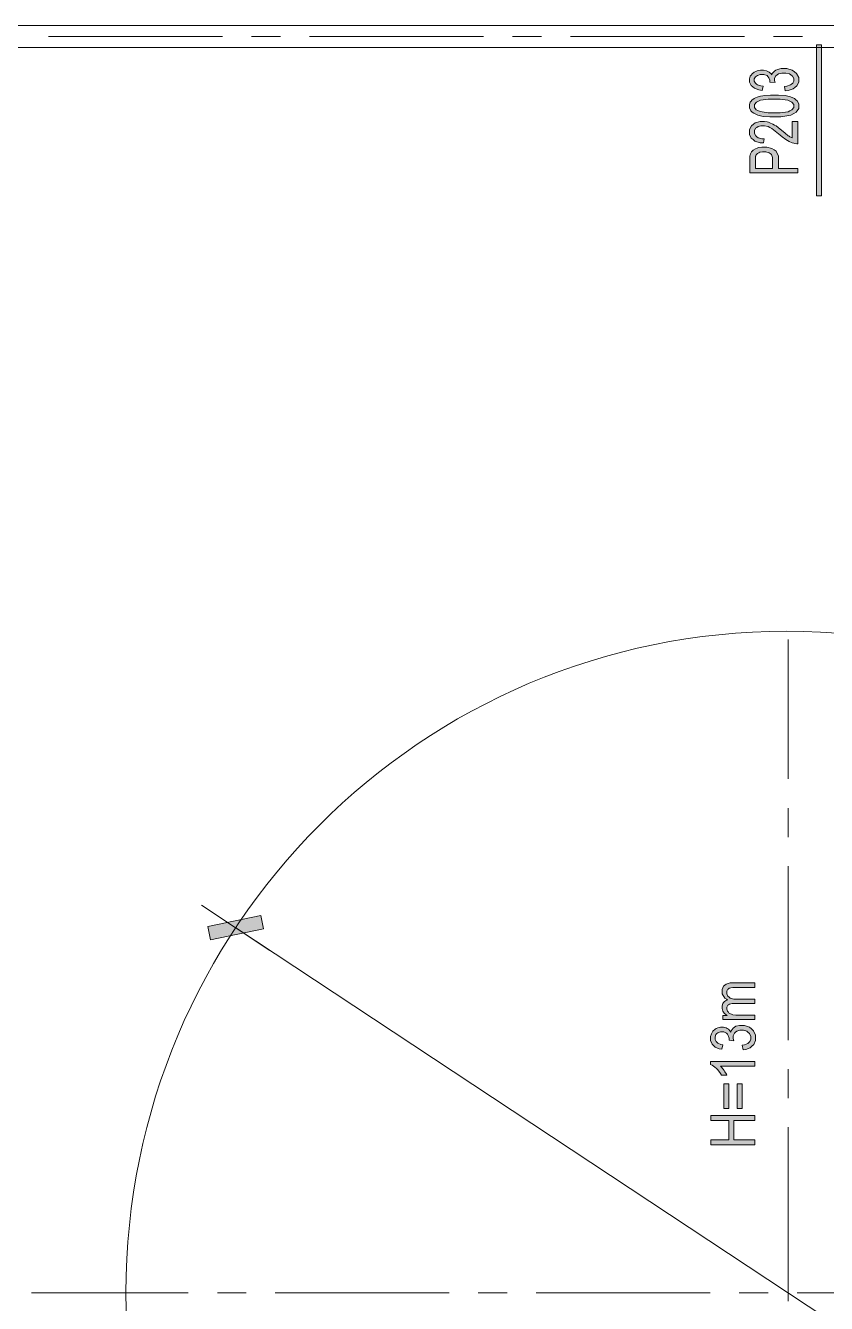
# Model space of a CAD drawing. Header units: millimetres. Extents: x 568 to 57335, y 85 to 28579.
# Drawn here: x 56451.5 to 56539.2, y 28103.6 to 28243.4 of the extents above; entities that cross this region are included whole.
import ezdxf

# ---------------------------------------------------------------- set-up
doc = ezdxf.new("R2010")
doc.units = ezdxf.units.MM

msp = doc.modelspace()

# ---------------------------------------------------------------- hatches: boundary and pattern name
h = msp.add_hatch(color=0)
h.dxf.hatch_style = 2
h.paths.add_polyline_path([(56538.64, 28224.74), (56538.11, 28224.74), (56538.11, 28241.28), (56538.64, 28241.28)])
h = msp.add_hatch(color=0)
h.dxf.hatch_style = 2
h.paths.add_polyline_path([(56534.68, 28236.25), (56534.59, 28236.7), (56534.87, 28236.74), (56535.26, 28236.88), (56535.38, 28236.97), (56535.51, 28237.06), (56535.63, 28237.29), (56535.63, 28237.42), (56535.63, 28237.59), (56535.47, 28237.86), (56535.31, 28237.97), (56535.15, 28238.08), (56534.76, 28238.18), (56534.53, 28238.18), (56534.3, 28238.18), (56533.93, 28238.08), (56533.79, 28237.99), (56533.64, 28237.88), (56533.5, 28237.62), (56533.5, 28237.46), (56533.5, 28237.4), (56533.54, 28237.24), (56533.57, 28237.14), (56533, 28237.2), (56533.01, 28237.22), (56533.01, 28237.26), (56533.01, 28237.42), (56532.9, 28237.67), (56532.79, 28237.79), (56532.69, 28237.9), (56532.35, 28238.02), (56532.13, 28238.02), (56531.95, 28238.02), (56531.65, 28237.93), (56531.54, 28237.85), (56531.43, 28237.76), (56531.3, 28237.55), (56531.3, 28237.42), (56531.3, 28237.29), (56531.43, 28237.07), (56531.55, 28236.97), (56531.66, 28236.88), (56532.02, 28236.78), (56532.25, 28236.75), (56532.14, 28236.29), (56531.81, 28236.34), (56531.31, 28236.53), (56531.13, 28236.67), (56530.96, 28236.82), (56530.77, 28237.19), (56530.77, 28237.41), (56530.77, 28237.55), (56530.86, 28237.83), (56530.96, 28237.96), (56531.05, 28238.09), (56531.3, 28238.28), (56531.46, 28238.35), (56531.62, 28238.42), (56531.97, 28238.49), (56532.14, 28238.49), (56532.32, 28238.49), (56532.63, 28238.42), (56532.76, 28238.36), (56532.91, 28238.29), (56533.13, 28238.1), (56533.21, 28237.98), (56533.27, 28238.14), (56533.49, 28238.4), (56533.66, 28238.49), (56533.83, 28238.58), (56534.25, 28238.67), (56534.51, 28238.67), (56534.85, 28238.67), (56535.45, 28238.49), (56535.68, 28238.31), (56535.92, 28238.14), (56536.17, 28237.69), (56536.17, 28237.42), (56536.17, 28237.18), (56535.95, 28236.78), (56535.75, 28236.62), (56535.54, 28236.46), (56535, 28236.28)])
h = msp.add_hatch(color=0)
h.paths.add_polyline_path([(56533.47, 28233.38), (56533, 28233.38), (56532.25, 28233.44), (56531.97, 28233.51), (56531.68, 28233.58), (56531.24, 28233.78), (56531.08, 28233.91), (56530.93, 28234.04), (56530.77, 28234.38), (56530.77, 28234.58), (56530.77, 28234.73), (56530.86, 28234.99), (56530.95, 28235.11), (56531.03, 28235.21), (56531.27, 28235.4), (56531.44, 28235.47), (56531.6, 28235.55), (56531.99, 28235.66), (56532.22, 28235.7), (56532.45, 28235.74), (56533.08, 28235.78), (56533.47, 28235.78), (56533.93, 28235.78), (56534.69, 28235.71), (56534.97, 28235.65), (56535.26, 28235.58), (56535.7, 28235.39), (56535.86, 28235.25), (56536.01, 28235.12), (56536.17, 28234.79), (56536.17, 28234.58), (56536.17, 28234.32), (56535.89, 28233.9), (56535.62, 28233.75), (56535.29, 28233.56), (56534.21, 28233.38)])
h.paths.add_polyline_path([(56533.47, 28233.84), (56534.12, 28233.84), (56534.99, 28233.95), (56535.2, 28234.06), (56535.42, 28234.16), (56535.63, 28234.42), (56535.63, 28234.58), (56535.63, 28234.73), (56535.42, 28235), (56535.2, 28235.11), (56534.98, 28235.21), (56534.12, 28235.32), (56533.47, 28235.32), (56532.82, 28235.32), (56531.96, 28235.21), (56531.74, 28235.11), (56531.53, 28235), (56531.31, 28234.73), (56531.31, 28234.57), (56531.31, 28234.42), (56531.5, 28234.17), (56531.69, 28234.08), (56531.93, 28233.96), (56532.82, 28233.84)])
h = msp.add_hatch(color=0)
h.dxf.hatch_style = 2
h.paths.add_polyline_path([(56535.45, 28232.89), (56536.08, 28232.89), (56536.08, 28230.45), (56535.95, 28230.45), (56535.73, 28230.48), (56535.62, 28230.5), (56535.45, 28230.55), (56535.1, 28230.7), (56534.92, 28230.81), (56534.75, 28230.9), (56534.35, 28231.2), (56534.12, 28231.4), (56533.77, 28231.69), (56533.21, 28232.1), (56533.01, 28232.21), (56532.8, 28232.32), (56532.41, 28232.42), (56532.22, 28232.42), (56532.03, 28232.42), (56531.71, 28232.33), (56531.58, 28232.23), (56531.44, 28232.14), (56531.31, 28231.88), (56531.31, 28231.72), (56531.31, 28231.57), (56531.45, 28231.3), (56531.59, 28231.2), (56531.73, 28231.1), (56532.12, 28231), (56532.37, 28231), (56532.3, 28230.54), (56531.93, 28230.56), (56531.36, 28230.74), (56531.17, 28230.9), (56530.97, 28231.06), (56530.77, 28231.47), (56530.77, 28231.73), (56530.77, 28232), (56530.99, 28232.42), (56531.2, 28232.58), (56531.4, 28232.74), (56531.93, 28232.89), (56532.24, 28232.89), (56532.4, 28232.89), (56532.71, 28232.84), (56532.86, 28232.8), (56533.01, 28232.75), (56533.34, 28232.6), (56533.51, 28232.49), (56533.68, 28232.39), (56534.14, 28232.04), (56534.44, 28231.79), (56534.68, 28231.6), (56535.01, 28231.33), (56535.1, 28231.28), (56535.19, 28231.22), (56535.36, 28231.12), (56535.45, 28231.08)])
h = msp.add_hatch(color=0)
h.paths.add_polyline_path([(56536.08, 28227.26), (56530.8, 28227.26), (56530.8, 28228.65), (56530.8, 28228.83), (56530.82, 28229.11), (56530.85, 28229.21), (56530.88, 28229.35), (56531, 28229.57), (56531.09, 28229.67), (56531.18, 28229.76), (56531.43, 28229.9), (56531.6, 28229.96), (56531.77, 28230.02), (56532.13, 28230.07), (56532.32, 28230.07), (56532.66, 28230.07), (56533.23, 28229.92), (56533.46, 28229.77), (56533.69, 28229.62), (56533.93, 28229.08), (56533.93, 28228.69), (56533.93, 28227.74), (56536.08, 28227.74)])
h.paths.add_polyline_path([(56533.3, 28227.74), (56533.3, 28228.7), (56533.3, 28228.94), (56533.17, 28229.27), (56533.05, 28229.37), (56532.92, 28229.47), (56532.57, 28229.57), (56532.35, 28229.57), (56532.18, 28229.57), (56531.89, 28229.51), (56531.78, 28229.45), (56531.65, 28229.39), (56531.5, 28229.24), (56531.46, 28229.14), (56531.44, 28229.08), (56531.42, 28228.85), (56531.42, 28228.69), (56531.42, 28227.74)])
h = msp.add_hatch(color=0)
h.dxf.hatch_style = 2
h.paths.add_polyline_path([(56477.28, 28145.99), (56477.58, 28144.53), (56471.76, 28143.34), (56471.46, 28144.81)])
h = msp.add_hatch(color=0)
h.dxf.hatch_style = 2
h.paths.add_polyline_path([(56531.34, 28134.61), (56527.86, 28134.61), (56527.86, 28135.06), (56528.34, 28135.06), (56528.21, 28135.13), (56528.01, 28135.31), (56527.93, 28135.43), (56527.86, 28135.54), (56527.78, 28135.81), (56527.78, 28135.95), (56527.78, 28136.12), (56527.86, 28136.38), (56527.94, 28136.49), (56528.02, 28136.6), (56528.24, 28136.74), (56528.39, 28136.79), (56528.08, 28136.96), (56527.78, 28137.42), (56527.78, 28137.7), (56527.78, 28137.92), (56527.92, 28138.26), (56528.06, 28138.38), (56528.21, 28138.5), (56528.65, 28138.62), (56528.95, 28138.62), (56531.34, 28138.62), (56531.34, 28138.12), (56529.14, 28138.12), (56528.96, 28138.12), (56528.71, 28138.09), (56528.63, 28138.06), (56528.55, 28138.04), (56528.43, 28137.95), (56528.38, 28137.89), (56528.33, 28137.83), (56528.29, 28137.68), (56528.29, 28137.58), (56528.29, 28137.43), (56528.41, 28137.17), (56528.53, 28137.07), (56528.65, 28136.97), (56529.04, 28136.86), (56529.31, 28136.86), (56531.34, 28136.86), (56531.34, 28136.36), (56529.07, 28136.36), (56528.87, 28136.36), (56528.58, 28136.3), (56528.48, 28136.24), (56528.39, 28136.18), (56528.29, 28135.98), (56528.29, 28135.84), (56528.29, 28135.74), (56528.35, 28135.54), (56528.42, 28135.45), (56528.48, 28135.36), (56528.68, 28135.23), (56528.8, 28135.19), (56528.93, 28135.15), (56529.29, 28135.11), (56529.53, 28135.11), (56531.34, 28135.11)])
h = msp.add_hatch(color=0)
h.dxf.hatch_style = 2
h.paths.add_polyline_path([(56530.06, 28131.31), (56529.98, 28131.81), (56530.23, 28131.86), (56530.59, 28132), (56530.7, 28132.11), (56530.82, 28132.21), (56530.93, 28132.46), (56530.93, 28132.61), (56530.93, 28132.78), (56530.78, 28133.09), (56530.64, 28133.21), (56530.49, 28133.33), (56530.13, 28133.44), (56529.92, 28133.44), (56529.72, 28133.44), (56529.39, 28133.34), (56529.25, 28133.22), (56529.12, 28133.11), (56529, 28132.82), (56529, 28132.65), (56529, 28132.58), (56529.03, 28132.4), (56529.06, 28132.3), (56528.54, 28132.35), (56528.55, 28132.38), (56528.55, 28132.42), (56528.55, 28132.59), (56528.45, 28132.88), (56528.35, 28133.01), (56528.25, 28133.13), (56527.95, 28133.26), (56527.75, 28133.26), (56527.58, 28133.26), (56527.32, 28133.17), (56527.21, 28133.08), (56527.1, 28132.99), (56527, 28132.74), (56527, 28132.59), (56527, 28132.45), (56527.11, 28132.21), (56527.22, 28132.11), (56527.32, 28132.02), (56527.65, 28131.89), (56527.86, 28131.86), (56527.76, 28131.36), (56527.46, 28131.41), (56527, 28131.61), (56526.84, 28131.77), (56526.68, 28131.94), (56526.52, 28132.34), (56526.52, 28132.59), (56526.52, 28132.75), (56526.6, 28133.06), (56526.69, 28133.2), (56526.77, 28133.34), (56527, 28133.56), (56527.14, 28133.63), (56527.29, 28133.7), (56527.6, 28133.78), (56527.76, 28133.78), (56527.92, 28133.78), (56528.2, 28133.71), (56528.33, 28133.63), (56528.46, 28133.57), (56528.65, 28133.35), (56528.73, 28133.22), (56528.78, 28133.4), (56528.98, 28133.68), (56529.14, 28133.78), (56529.29, 28133.88), (56529.68, 28133.98), (56529.91, 28133.98), (56530.23, 28133.98), (56530.76, 28133.79), (56530.98, 28133.59), (56531.2, 28133.39), (56531.41, 28132.9), (56531.41, 28132.61), (56531.41, 28132.33), (56531.23, 28131.89), (56531.04, 28131.71), (56530.85, 28131.54), (56530.36, 28131.33)])
h = msp.add_hatch(color=0)
h.dxf.hatch_style = 2
h.paths.add_polyline_path([(56531.34, 28130.02), (56531.34, 28129.52), (56527.58, 28129.52), (56527.68, 28129.43), (56527.89, 28129.2), (56527.98, 28129.05), (56528.08, 28128.9), (56528.24, 28128.64), (56528.29, 28128.52), (56527.72, 28128.52), (56527.6, 28128.73), (56527.32, 28129.1), (56527.16, 28129.26), (56526.99, 28129.42), (56526.67, 28129.64), (56526.52, 28129.7), (56526.52, 28130.02)])
h = msp.add_hatch(color=0)
h.dxf.hatch_style = 2
h.paths.add_polyline_path([(56528.52, 28127.59), (56528.52, 28124.9), (56527.96, 28124.9), (56527.96, 28127.59)])
h = msp.add_hatch(color=0)
h.dxf.hatch_style = 2
h.paths.add_polyline_path([(56529.97, 28127.59), (56529.97, 28124.9), (56529.42, 28124.9), (56529.42, 28127.59)])
h = msp.add_hatch(color=0)
h.dxf.hatch_style = 2
h.paths.add_polyline_path([(56531.34, 28120.92), (56526.53, 28120.92), (56526.53, 28121.46), (56528.51, 28121.46), (56528.51, 28123.58), (56526.53, 28123.58), (56526.53, 28124.12), (56531.34, 28124.12), (56531.34, 28123.58), (56529.07, 28123.58), (56529.07, 28121.46), (56531.34, 28121.46)])

# ---------------------------------------------------------------- linework, layer by layer
at = {"color": 0, "lineweight": 0}
for points in [[(56807.44, 28243.38), (56262.55, 28243.38)], [(56473.09, 28242.18), (56454.05, 28242.18)], [(56479.44, 28242.18), (56476.27, 28242.18)], [(56501.67, 28242.18), (56482.62, 28242.18)], [(56508.01, 28242.18), (56504.84, 28242.18)], [(56530.23, 28242.18), (56511.19, 28242.18)], [(56536.58, 28242.18), (56533.41, 28242.18)], [(56807.44, 28240.98), (56262.55, 28240.98)], [(56535, 28160.94), (56535, 28176.19)], [(56535, 28154.59), (56535, 28157.76)], [(56535, 28132.36), (56535, 28151.41)], [(56478.27, 28142.19), (56470.77, 28147.15)], [(56595.44, 28064.76), (56474.54, 28144.65)], [(56535, 28126.02), (56535, 28129.19)], [(56535, 28103.8), (56535, 28122.85)], [(56452.17, 28104.71), (56469.34, 28104.71)], [(56472.52, 28104.71), (56475.68, 28104.71)], [(56478.86, 28104.71), (56497.91, 28104.71)], [(56501.08, 28104.71), (56504.26, 28104.71)], [(56507.43, 28104.71), (56526.47, 28104.71)], [(56529.65, 28104.71), (56532.82, 28104.71)], [(56536, 28104.71), (56555.05, 28104.71)]]:
    msp.add_lwpolyline(points, dxfattribs=at)
for points in [[(56538.64, 28224.74), (56538.11, 28224.74), (56538.11, 28241.28), (56538.64, 28241.28)], [(56534.68, 28236.25), (56534.59, 28236.7), (56534.87, 28236.74), (56535.26, 28236.88), (56535.38, 28236.97), (56535.51, 28237.06), (56535.63, 28237.29), (56535.63, 28237.42), (56535.63, 28237.59), (56535.47, 28237.86), (56535.31, 28237.97), (56535.15, 28238.08), (56534.76, 28238.18), (56534.53, 28238.18), (56534.3, 28238.18), (56533.93, 28238.08), (56533.79, 28237.99), (56533.64, 28237.88), (56533.5, 28237.62), (56533.5, 28237.46), (56533.5, 28237.4), (56533.54, 28237.24), (56533.57, 28237.14), (56533, 28237.2), (56533.01, 28237.22), (56533.01, 28237.26), (56533.01, 28237.42), (56532.9, 28237.67), (56532.79, 28237.79), (56532.69, 28237.9), (56532.35, 28238.02), (56532.13, 28238.02), (56531.95, 28238.02), (56531.65, 28237.93), (56531.54, 28237.85), (56531.43, 28237.76), (56531.3, 28237.55), (56531.3, 28237.42), (56531.3, 28237.29), (56531.43, 28237.07), (56531.55, 28236.97), (56531.66, 28236.88), (56532.02, 28236.78), (56532.25, 28236.75), (56532.14, 28236.29), (56531.81, 28236.34), (56531.31, 28236.53), (56531.13, 28236.67), (56530.96, 28236.82), (56530.77, 28237.19), (56530.77, 28237.41), (56530.77, 28237.55), (56530.86, 28237.83), (56530.96, 28237.96), (56531.05, 28238.09), (56531.3, 28238.28), (56531.46, 28238.35), (56531.62, 28238.42), (56531.97, 28238.49), (56532.14, 28238.49), (56532.32, 28238.49), (56532.63, 28238.42), (56532.76, 28238.36), (56532.91, 28238.29), (56533.13, 28238.1), (56533.21, 28237.98), (56533.27, 28238.14), (56533.49, 28238.4), (56533.66, 28238.49), (56533.83, 28238.58), (56534.25, 28238.67), (56534.51, 28238.67), (56534.85, 28238.67), (56535.45, 28238.49), (56535.68, 28238.31), (56535.92, 28238.14), (56536.17, 28237.69), (56536.17, 28237.42), (56536.17, 28237.18), (56535.95, 28236.78), (56535.75, 28236.62), (56535.54, 28236.46), (56535, 28236.28)], [(56533.47, 28233.38), (56533, 28233.38), (56532.25, 28233.44), (56531.97, 28233.51), (56531.68, 28233.58), (56531.24, 28233.78), (56531.08, 28233.91), (56530.93, 28234.04), (56530.77, 28234.38), (56530.77, 28234.58), (56530.77, 28234.73), (56530.86, 28234.99), (56530.95, 28235.11), (56531.03, 28235.21), (56531.27, 28235.4), (56531.44, 28235.47), (56531.6, 28235.55), (56531.99, 28235.66), (56532.22, 28235.7), (56532.45, 28235.74), (56533.08, 28235.78), (56533.47, 28235.78), (56533.93, 28235.78), (56534.69, 28235.71), (56534.97, 28235.65), (56535.26, 28235.58), (56535.7, 28235.39), (56535.86, 28235.25), (56536.01, 28235.12), (56536.17, 28234.79), (56536.17, 28234.58), (56536.17, 28234.32), (56535.89, 28233.9), (56535.62, 28233.75), (56535.29, 28233.56), (56534.21, 28233.38)], [(56533.47, 28233.84), (56534.12, 28233.84), (56534.99, 28233.95), (56535.2, 28234.06), (56535.42, 28234.16), (56535.63, 28234.42), (56535.63, 28234.58), (56535.63, 28234.73), (56535.42, 28235), (56535.2, 28235.11), (56534.98, 28235.21), (56534.12, 28235.32), (56533.47, 28235.32), (56532.82, 28235.32), (56531.96, 28235.21), (56531.74, 28235.11), (56531.53, 28235), (56531.31, 28234.73), (56531.31, 28234.57), (56531.31, 28234.42), (56531.5, 28234.17), (56531.69, 28234.08), (56531.93, 28233.96), (56532.82, 28233.84)], [(56535.45, 28232.89), (56536.08, 28232.89), (56536.08, 28230.45), (56535.95, 28230.45), (56535.73, 28230.48), (56535.62, 28230.5), (56535.45, 28230.55), (56535.1, 28230.7), (56534.92, 28230.81), (56534.75, 28230.9), (56534.35, 28231.2), (56534.12, 28231.4), (56533.77, 28231.69), (56533.21, 28232.1), (56533.01, 28232.21), (56532.8, 28232.32), (56532.41, 28232.42), (56532.22, 28232.42), (56532.03, 28232.42), (56531.71, 28232.33), (56531.58, 28232.23), (56531.44, 28232.14), (56531.31, 28231.88), (56531.31, 28231.72), (56531.31, 28231.57), (56531.45, 28231.3), (56531.59, 28231.2), (56531.73, 28231.1), (56532.12, 28231), (56532.37, 28231), (56532.3, 28230.54), (56531.93, 28230.56), (56531.36, 28230.74), (56531.17, 28230.9), (56530.97, 28231.06), (56530.77, 28231.47), (56530.77, 28231.73), (56530.77, 28232), (56530.99, 28232.42), (56531.2, 28232.58), (56531.4, 28232.74), (56531.93, 28232.89), (56532.24, 28232.89), (56532.4, 28232.89), (56532.71, 28232.84), (56532.86, 28232.8), (56533.01, 28232.75), (56533.34, 28232.6), (56533.51, 28232.49), (56533.68, 28232.39), (56534.14, 28232.04), (56534.44, 28231.79), (56534.68, 28231.6), (56535.01, 28231.33), (56535.1, 28231.28), (56535.19, 28231.22), (56535.36, 28231.12), (56535.45, 28231.08)], [(56536.08, 28227.26), (56530.8, 28227.26), (56530.8, 28228.65), (56530.8, 28228.83), (56530.82, 28229.11), (56530.85, 28229.21), (56530.88, 28229.35), (56531, 28229.57), (56531.09, 28229.67), (56531.18, 28229.76), (56531.43, 28229.9), (56531.6, 28229.96), (56531.77, 28230.02), (56532.13, 28230.07), (56532.32, 28230.07), (56532.66, 28230.07), (56533.23, 28229.92), (56533.46, 28229.77), (56533.69, 28229.62), (56533.93, 28229.08), (56533.93, 28228.69), (56533.93, 28227.74), (56536.08, 28227.74)], [(56533.3, 28227.74), (56533.3, 28228.7), (56533.3, 28228.94), (56533.17, 28229.27), (56533.05, 28229.37), (56532.92, 28229.47), (56532.57, 28229.57), (56532.35, 28229.57), (56532.18, 28229.57), (56531.89, 28229.51), (56531.78, 28229.45), (56531.65, 28229.39), (56531.5, 28229.24), (56531.46, 28229.14), (56531.44, 28229.08), (56531.42, 28228.85), (56531.42, 28228.69), (56531.42, 28227.74)], [(56477.28, 28145.99), (56477.58, 28144.53), (56471.76, 28143.34), (56471.46, 28144.81)], [(56531.34, 28134.61), (56527.86, 28134.61), (56527.86, 28135.06), (56528.34, 28135.06), (56528.21, 28135.13), (56528.01, 28135.31), (56527.93, 28135.43), (56527.86, 28135.54), (56527.78, 28135.81), (56527.78, 28135.95), (56527.78, 28136.12), (56527.86, 28136.38), (56527.94, 28136.49), (56528.02, 28136.6), (56528.24, 28136.74), (56528.39, 28136.79), (56528.08, 28136.96), (56527.78, 28137.42), (56527.78, 28137.7), (56527.78, 28137.92), (56527.92, 28138.26), (56528.06, 28138.38), (56528.21, 28138.5), (56528.65, 28138.62), (56528.95, 28138.62), (56531.34, 28138.62), (56531.34, 28138.12), (56529.14, 28138.12), (56528.96, 28138.12), (56528.71, 28138.09), (56528.63, 28138.06), (56528.55, 28138.04), (56528.43, 28137.95), (56528.38, 28137.89), (56528.33, 28137.83), (56528.29, 28137.68), (56528.29, 28137.58), (56528.29, 28137.43), (56528.41, 28137.17), (56528.53, 28137.07), (56528.65, 28136.97), (56529.04, 28136.86), (56529.31, 28136.86), (56531.34, 28136.86), (56531.34, 28136.36), (56529.07, 28136.36), (56528.87, 28136.36), (56528.58, 28136.3), (56528.48, 28136.24), (56528.39, 28136.18), (56528.29, 28135.98), (56528.29, 28135.84), (56528.29, 28135.74), (56528.35, 28135.54), (56528.42, 28135.45), (56528.48, 28135.36), (56528.68, 28135.23), (56528.8, 28135.19), (56528.93, 28135.15), (56529.29, 28135.11), (56529.53, 28135.11), (56531.34, 28135.11)], [(56530.06, 28131.31), (56529.98, 28131.81), (56530.23, 28131.86), (56530.59, 28132), (56530.7, 28132.11), (56530.82, 28132.21), (56530.93, 28132.46), (56530.93, 28132.61), (56530.93, 28132.78), (56530.78, 28133.09), (56530.64, 28133.21), (56530.49, 28133.33), (56530.13, 28133.44), (56529.92, 28133.44), (56529.72, 28133.44), (56529.39, 28133.34), (56529.25, 28133.22), (56529.12, 28133.11), (56529, 28132.82), (56529, 28132.65), (56529, 28132.58), (56529.03, 28132.4), (56529.06, 28132.3), (56528.54, 28132.35), (56528.55, 28132.38), (56528.55, 28132.42), (56528.55, 28132.59), (56528.45, 28132.88), (56528.35, 28133.01), (56528.25, 28133.13), (56527.95, 28133.26), (56527.75, 28133.26), (56527.58, 28133.26), (56527.32, 28133.17), (56527.21, 28133.08), (56527.1, 28132.99), (56527, 28132.74), (56527, 28132.59), (56527, 28132.45), (56527.11, 28132.21), (56527.22, 28132.11), (56527.32, 28132.02), (56527.65, 28131.89), (56527.86, 28131.86), (56527.76, 28131.36), (56527.46, 28131.41), (56527, 28131.61), (56526.84, 28131.77), (56526.68, 28131.94), (56526.52, 28132.34), (56526.52, 28132.59), (56526.52, 28132.75), (56526.6, 28133.06), (56526.69, 28133.2), (56526.77, 28133.34), (56527, 28133.56), (56527.14, 28133.63), (56527.29, 28133.7), (56527.6, 28133.78), (56527.76, 28133.78), (56527.92, 28133.78), (56528.2, 28133.71), (56528.33, 28133.63), (56528.46, 28133.57), (56528.65, 28133.35), (56528.73, 28133.22), (56528.78, 28133.4), (56528.98, 28133.68), (56529.14, 28133.78), (56529.29, 28133.88), (56529.68, 28133.98), (56529.91, 28133.98), (56530.23, 28133.98), (56530.76, 28133.79), (56530.98, 28133.59), (56531.2, 28133.39), (56531.41, 28132.9), (56531.41, 28132.61), (56531.41, 28132.33), (56531.23, 28131.89), (56531.04, 28131.71), (56530.85, 28131.54), (56530.36, 28131.33)], [(56531.34, 28130.02), (56531.34, 28129.52), (56527.58, 28129.52), (56527.68, 28129.43), (56527.89, 28129.2), (56527.98, 28129.05), (56528.08, 28128.9), (56528.24, 28128.64), (56528.29, 28128.52), (56527.72, 28128.52), (56527.6, 28128.73), (56527.32, 28129.1), (56527.16, 28129.26), (56526.99, 28129.42), (56526.67, 28129.64), (56526.52, 28129.7), (56526.52, 28130.02)], [(56528.52, 28127.59), (56528.52, 28124.9), (56527.96, 28124.9), (56527.96, 28127.59)], [(56529.97, 28127.59), (56529.97, 28124.9), (56529.42, 28124.9), (56529.42, 28127.59)], [(56531.34, 28120.92), (56526.53, 28120.92), (56526.53, 28121.46), (56528.51, 28121.46), (56528.51, 28123.58), (56526.53, 28123.58), (56526.53, 28124.12), (56531.34, 28124.12), (56531.34, 28123.58), (56529.07, 28123.58), (56529.07, 28121.46), (56531.34, 28121.46)]]:
    msp.add_lwpolyline(points, close=True, dxfattribs=at)
msp.add_ellipse((56534.81, 28104.71), major_axis=(0, 72.39), ratio=0.998688, start_param=0, end_param=6.283185, dxfattribs=at)

doc.saveas('drawing.dxf')
